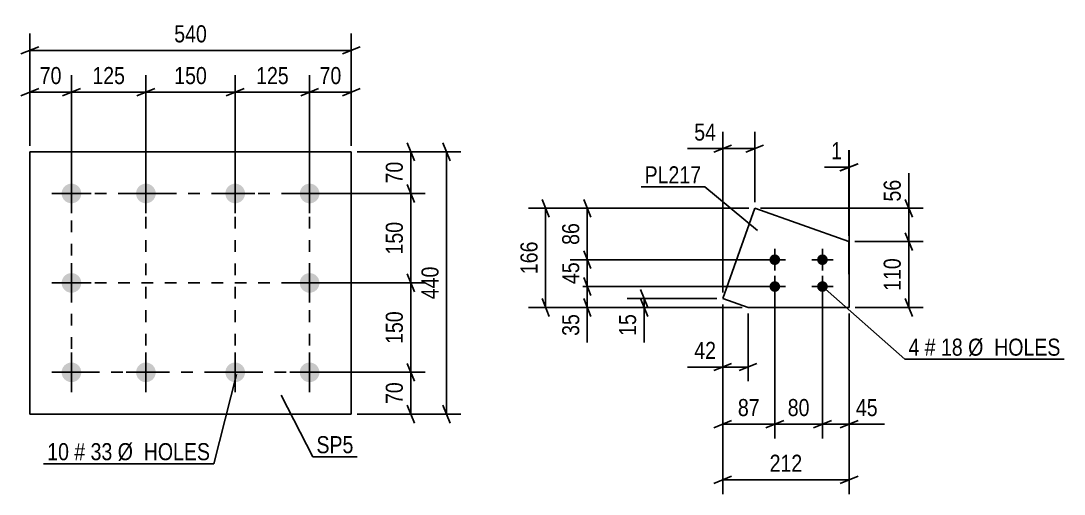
# Model space of a CAD drawing. Header units: millimetres. Extents: x 0 to 841, y 0 to 594.
# Drawn here: x 295.8 to 471, y 214.6 to 294 of the extents above; entities that cross this region are included whole.
import ezdxf

# ---------------------------------------------------------------- set-up
doc = ezdxf.new("R2010")
doc.units = ezdxf.units.MM
doc.linetypes.add('DXK_LINE_DOT2', pattern=[3.9198, 1.9599, -1.9599])
doc.styles.add('Arial Narrow', font='ARIALN.TTF', dxfattribs={"height": 0.2})

# ---------------------------------------------------------------- blocks, each defined once
blk = doc.blocks.new('Bolt-318891679-3531 - 3497')
at = {"linetype": 'Continuous'}
for points in [[(304.32, 266.7, -1), (304.32, 263.4, -1)], [(316.82, 266.7, -1), (316.82, 263.4, -1)], [(331.82, 266.7, -1), (331.82, 263.4, -1)], [(344.32, 266.7, -1), (344.32, 263.4, -1)], [(304.32, 251.7, -1), (304.32, 248.4, -1)], [(344.32, 251.7, -1), (344.32, 248.4, -1)], [(304.32, 236.7, -1), (304.32, 233.4, -1)], [(316.82, 236.7, -1), (316.82, 233.4, -1)], [(331.82, 236.7, -1), (331.82, 233.4, -1)], [(344.32, 236.7, -1), (344.32, 233.4, -1)]]:
    blk.add_hatch(color=1, dxfattribs=at).paths.add_polyline_path(points)
at = {"color": 1, "linetype": 'Continuous'}
for p, q in [((304.32, 268.35), (304.32, 261.75)), ((316.82, 268.35), (316.82, 261.75)), ((331.82, 268.35), (331.82, 261.75)), ((344.32, 268.35), (344.32, 261.75)), ((301.02, 265.05), (307.62, 265.05)), ((313.52, 265.05), (320.12, 265.05)), ((328.52, 265.05), (335.12, 265.05)), ((341.02, 265.05), (347.62, 265.05)), ((304.32, 253.35), (304.32, 246.75)), ((344.32, 253.35), (344.32, 246.75)), ((301.02, 250.05), (307.62, 250.05)), ((341.02, 250.05), (347.62, 250.05)), ((304.32, 238.35), (304.32, 231.75)), ((316.82, 238.35), (316.82, 231.75)), ((331.82, 238.35), (331.82, 231.75)), ((344.32, 238.35), (344.32, 231.75)), ((301.02, 235.05), (307.62, 235.05)), ((313.52, 235.05), (320.12, 235.05)), ((328.52, 235.05), (335.12, 235.05)), ((341.02, 235.05), (347.62, 235.05))]:
    blk.add_line(p, q, dxfattribs=at)
blk = doc.blocks.new('Part-318891679-3546 - 3497')
at = {"color": 2, "linetype": 'Continuous'}
for p, q in [((297.32, 272.05), (297.32, 228.05)), ((351.32, 272.05), (297.32, 272.05)), ((351.32, 228.05), (351.32, 272.05)), ((297.32, 228.05), (351.32, 228.05))]:
    blk.add_line(p, q, dxfattribs=at)
at = {"color": 7, "linetype": 'DXK_LINE_DOT2'}
for p, q in [((297.32, 228.05), (297.32, 272.05)), ((351.32, 228.05), (351.32, 272.05))]:
    blk.add_line(p, q, dxfattribs=at)
blk = doc.blocks.new('Bolt-318891679-2588 - 2554')
at = {"linetype": 'Continuous'}
for points in [[(421.55, 253.94, -1), (423.35, 253.94, -1)], [(429.55, 253.94, -1), (431.35, 253.94, -1)], [(421.55, 249.44, -1), (423.35, 249.44, -1)], [(429.55, 249.44, -1), (431.35, 249.44, -1)]]:
    blk.add_hatch(color=1, dxfattribs=at).paths.add_polyline_path(points)
at = {"color": 1, "linetype": 'Continuous'}
for p, q in [((422.45, 252.14), (422.45, 255.74)), ((430.45, 252.14), (430.45, 255.74)), ((424.25, 253.94), (420.65, 253.94)), ((432.25, 253.94), (428.65, 253.94)), ((422.45, 247.64), (422.45, 251.24)), ((430.45, 247.64), (430.45, 251.24)), ((424.25, 249.44), (420.65, 249.44)), ((432.25, 249.44), (428.65, 249.44))]:
    blk.add_line(p, q, dxfattribs=at)
blk = doc.blocks.new('Part-318891679-2603 - 2554')
at = {"color": 2, "linetype": 'Continuous'}
for p, q in [((419.07, 262.57), (413.7, 247.45)), ((434.87, 256.97), (419.07, 262.57)), ((434.95, 245.94), (434.87, 256.97)), ((413.7, 247.45), (417.95, 245.94)), ((417.95, 245.94), (434.95, 245.94))]:
    blk.add_line(p, q, dxfattribs=at)
blk = doc.blocks.new('Rectangle-318891679-3642 - 3497')
at = {"color": 1, "linetype": 'DXK_LINE_DOT2'}
blk.add_lwpolyline([(304.32, 265.05), (344.32, 265.05), (344.32, 235.05), (304.32, 235.05), (304.32, 265.05)], close=True, dxfattribs=at)
blk = doc.blocks.new('Line-318891679-3621 - 3497')
at = {"color": 1, "linetype": 'DXK_LINE_DOT2'}
blk.add_line((316.82, 265.05), (316.82, 235.05), dxfattribs=at)
blk = doc.blocks.new('Line-318891679-3628 - 3497')
at = {"color": 1, "linetype": 'DXK_LINE_DOT2'}
blk.add_line((331.82, 265.05), (331.82, 235.05), dxfattribs=at)
blk = doc.blocks.new('Line-318891679-3635 - 3497')
at = {"color": 1, "linetype": 'DXK_LINE_DOT2'}
blk.add_line((304.32, 250.05), (344.32, 250.05), dxfattribs=at)
blk = doc.blocks.new('StraightDimension-318891679-3586 - 3497')
at = {"color": 7, "linetype": 'Continuous'}
for p, q in [((367.92, 270.55), (366.72, 273.55)), ((352.32, 272.05), (369.72, 272.05)), ((367.32, 228.05), (367.32, 272.05)), ((366.72, 229.55), (367.92, 226.55)), ((352.32, 228.05), (369.72, 228.05))]:
    blk.add_line(p, q, dxfattribs=at)
at = {"color": 0}
blk.add_wipeout([(366.57, 253.4), (362.37, 253.4), (362.37, 246.71), (366.57, 246.71)], dxfattribs=at)
at = {"color": 3, "style": 'Arial Narrow'}
blk.add_text('440', height=2.863, rotation=90.0002, dxfattribs=at).set_placement((365.97, 247.31))
blk = doc.blocks.new('StraightDimension-318891679-3548 - 3497')
at = {"color": 7, "linetype": 'Continuous'}
for p, q in [((297.32, 273.05), (297.32, 291.9)), ((351.32, 273.05), (351.32, 291.9)), ((298.82, 289.65), (295.82, 288.45)), ((349.82, 288.45), (352.82, 289.65)), ((297.32, 289.05), (351.32, 289.05))]:
    blk.add_line(p, q, dxfattribs=at)
at = {"color": 0}
blk.add_wipeout([(327.66, 289.8), (327.66, 294), (320.98, 294), (320.98, 289.8)], dxfattribs=at)
at = {"color": 3, "style": 'Arial Narrow'}
blk.add_text('540', height=2.863, dxfattribs=at).set_placement((321.58, 290.4))
blk = doc.blocks.new('StraightDimension-318891679-3559 - 3497')
at = {"color": 7, "linetype": 'Continuous'}
for p, q in [((297.32, 273.05), (297.32, 284.9)), ((304.32, 266.05), (304.32, 284.9)), ((295.82, 281.45), (298.82, 282.65)), ((305.82, 282.65), (302.82, 281.45)), ((297.32, 282.05), (304.32, 282.05))]:
    blk.add_line(p, q, dxfattribs=at)
at = {"color": 0}
blk.add_wipeout([(303.25, 282.8), (303.25, 287), (298.39, 287), (298.39, 282.8)], dxfattribs=at)
at = {"color": 3, "style": 'Arial Narrow'}
blk.add_text('70', height=2.863, dxfattribs=at).set_placement((298.99, 283.4))
blk = doc.blocks.new('StraightDimension-318891679-3575 - 3497')
at = {"color": 7, "linetype": 'Continuous'}
for p, q in [((344.32, 266.05), (344.32, 284.9)), ((351.32, 273.05), (351.32, 284.9)), ((342.82, 281.45), (345.82, 282.65)), ((352.82, 282.65), (349.82, 281.45)), ((344.32, 282.05), (351.32, 282.05))]:
    blk.add_line(p, q, dxfattribs=at)
at = {"color": 0}
blk.add_wipeout([(350.25, 282.8), (350.25, 287), (345.39, 287), (345.39, 282.8)], dxfattribs=at)
at = {"color": 3, "style": 'Arial Narrow'}
blk.add_text('70', height=2.863, dxfattribs=at).set_placement((345.99, 283.4))
blk = doc.blocks.new('StraightDimension-318891679-3597 - 3497')
at = {"color": 7, "linetype": 'Continuous'}
for p, q in [((360.72, 273.55), (361.92, 270.55)), ((352.32, 272.05), (363.72, 272.05)), ((361.32, 265.05), (361.32, 272.05)), ((361.92, 263.55), (360.72, 266.55)), ((345.32, 265.05), (363.72, 265.05))]:
    blk.add_line(p, q, dxfattribs=at)
at = {"color": 0}
blk.add_wipeout([(360.57, 270.98), (356.37, 270.98), (356.37, 266.13), (360.57, 266.13)], dxfattribs=at)
at = {"color": 3, "style": 'Arial Narrow'}
blk.add_text('70', height=2.863, rotation=90.0002, dxfattribs=at).set_placement((359.97, 266.73))
blk = doc.blocks.new('StraightDimension-318891679-3611 - 3497')
at = {"color": 7, "linetype": 'Continuous'}
for p, q in [((360.72, 236.55), (361.92, 233.55)), ((345.32, 235.05), (363.72, 235.05)), ((361.32, 228.05), (361.32, 235.05)), ((361.92, 226.55), (360.72, 229.55)), ((352.32, 228.05), (363.72, 228.05))]:
    blk.add_line(p, q, dxfattribs=at)
at = {"color": 0}
blk.add_wipeout([(360.57, 233.98), (356.37, 233.98), (356.37, 229.13), (360.57, 229.13)], dxfattribs=at)
at = {"color": 3, "style": 'Arial Narrow'}
blk.add_text('70', height=2.863, rotation=90.0002, dxfattribs=at).set_placement((359.97, 229.73))
blk = doc.blocks.new('StraightDimension-318891679-9534 - 3497')
at = {"color": 7, "linetype": 'Continuous'}
for p, q in [((304.32, 266.05), (304.32, 284.9)), ((316.82, 266.05), (316.82, 284.9)), ((305.82, 282.65), (302.82, 281.45)), ((315.32, 281.45), (318.32, 282.65)), ((304.32, 282.05), (316.82, 282.05))]:
    blk.add_line(p, q, dxfattribs=at)
at = {"color": 0}
blk.add_wipeout([(313.91, 282.8), (313.91, 287), (307.23, 287), (307.23, 282.8)], dxfattribs=at)
at = {"color": 3, "style": 'Arial Narrow'}
blk.add_text('125', height=2.863, dxfattribs=at).set_placement((307.83, 283.4))
blk = doc.blocks.new('StraightDimension-318891679-9536 - 3497')
at = {"color": 7, "linetype": 'Continuous'}
for p, q in [((316.82, 266.05), (316.82, 284.9)), ((331.82, 266.05), (331.82, 284.9)), ((318.32, 282.65), (315.32, 281.45)), ((330.32, 281.45), (333.32, 282.65)), ((316.82, 282.05), (331.82, 282.05))]:
    blk.add_line(p, q, dxfattribs=at)
at = {"color": 0}
blk.add_wipeout([(327.66, 282.8), (327.66, 287), (320.98, 287), (320.98, 282.8)], dxfattribs=at)
at = {"color": 3, "style": 'Arial Narrow'}
blk.add_text('150', height=2.863, dxfattribs=at).set_placement((321.58, 283.4))
blk = doc.blocks.new('StraightDimension-318891679-9538 - 3497')
at = {"color": 7, "linetype": 'Continuous'}
for p, q in [((331.82, 266.05), (331.82, 284.9)), ((344.32, 266.05), (344.32, 284.9)), ((333.32, 282.65), (330.32, 281.45)), ((342.82, 281.45), (345.82, 282.65)), ((331.82, 282.05), (344.32, 282.05))]:
    blk.add_line(p, q, dxfattribs=at)
at = {"color": 0}
blk.add_wipeout([(341.41, 282.8), (341.41, 287), (334.73, 287), (334.73, 282.8)], dxfattribs=at)
at = {"color": 3, "style": 'Arial Narrow'}
blk.add_text('125', height=2.863, dxfattribs=at).set_placement((335.33, 283.4))
blk = doc.blocks.new('StraightDimension-318891679-9558 - 3497')
at = {"color": 7, "linetype": 'Continuous'}
for p, q in [((361.92, 248.55), (360.72, 251.55)), ((345.32, 250.05), (363.72, 250.05)), ((361.32, 235.05), (361.32, 250.05)), ((360.72, 236.55), (361.92, 233.55)), ((345.32, 235.05), (363.72, 235.05))]:
    blk.add_line(p, q, dxfattribs=at)
at = {"color": 0}
blk.add_wipeout([(360.57, 245.9), (356.37, 245.9), (356.37, 239.21), (360.57, 239.21)], dxfattribs=at)
at = {"color": 3, "style": 'Arial Narrow'}
blk.add_text('150', height=2.863, rotation=90.0002, dxfattribs=at).set_placement((359.97, 239.81))
blk = doc.blocks.new('StraightDimension-318891679-9560 - 3497')
at = {"color": 7, "linetype": 'Continuous'}
for p, q in [((361.92, 263.55), (360.72, 266.55)), ((345.32, 265.05), (363.72, 265.05)), ((361.32, 250.05), (361.32, 265.05)), ((360.72, 251.55), (361.92, 248.55)), ((345.32, 250.05), (363.72, 250.05))]:
    blk.add_line(p, q, dxfattribs=at)
at = {"color": 0}
blk.add_wipeout([(360.57, 260.9), (356.37, 260.9), (356.37, 254.21), (360.57, 254.21)], dxfattribs=at)
at = {"color": 3, "style": 'Arial Narrow'}
blk.add_text('150', height=2.863, rotation=90.0002, dxfattribs=at).set_placement((359.97, 254.81))
blk = doc.blocks.new('StraightDimension-318891679-2616 - 2554')
at = {"color": 7, "linetype": 'Continuous'}
for p, q in [((413.7, 248.45), (413.7, 275.42)), ((419.07, 263.57), (419.07, 275.42)), ((412.2, 271.97), (415.2, 273.17)), ((413.7, 272.57), (419.07, 272.57)), ((420.57, 273.17), (417.57, 271.97))]:
    blk.add_line(p, q, dxfattribs=at)
at = {"color": 0}
blk.add_wipeout([(413.18, 273.32), (413.18, 277.52), (408.32, 277.52), (408.32, 273.32)], dxfattribs=at)
at = {"color": 7, "linetype": 'Continuous'}
blk.add_line((413.7, 272.57), (407.8, 272.57), dxfattribs=at)
blk.add_line((413.7, 272.57), (407.8, 272.57), dxfattribs=at)
at = {"color": 3, "style": 'Arial Narrow'}
blk.add_text('54', height=2.863, dxfattribs=at).set_placement((408.92, 273.92))
blk = doc.blocks.new('StraightDimension-318891679-2648 - 2554')
at = {"color": 7, "linetype": 'Continuous'}
for p, q in [((399.9, 248.95), (401.1, 245.95)), ((412.7, 247.45), (397.65, 247.45)), ((401.1, 244.44), (399.9, 247.44)), ((400.5, 245.94), (400.5, 247.45)), ((416.95, 245.94), (397.65, 245.94))]:
    blk.add_line(p, q, dxfattribs=at)
at = {"color": 0}
blk.add_wipeout([(399.75, 245.42), (395.55, 245.42), (395.55, 240.56), (399.75, 240.56)], dxfattribs=at)
at = {"color": 7, "linetype": 'Continuous'}
blk.add_line((400.5, 245.94), (400.5, 240.04), dxfattribs=at)
blk.add_line((400.5, 245.94), (400.5, 240.04), dxfattribs=at)
at = {"color": 3, "style": 'Arial Narrow'}
blk.add_text('15', height=2.863, rotation=90.0002, dxfattribs=at).set_placement((399.15, 241.16))
blk = doc.blocks.new('StraightDimension-318891679-2629 - 2554')
at = {"color": 7, "linetype": 'Continuous'}
for p, q in [((444.35, 264.07), (445.55, 261.07)), ((420.07, 262.57), (447.35, 262.57)), ((444.95, 256.97), (444.95, 262.57)), ((445.55, 255.47), (444.35, 258.47)), ((435.87, 256.97), (447.35, 256.97))]:
    blk.add_line(p, q, dxfattribs=at)
at = {"color": 0}
blk.add_wipeout([(444.2, 267.95), (440, 267.95), (440, 263.1), (444.2, 263.1)], dxfattribs=at)
at = {"color": 7, "linetype": 'Continuous'}
blk.add_line((444.95, 262.57), (444.95, 268.48), dxfattribs=at)
blk.add_line((444.95, 262.57), (444.95, 268.48), dxfattribs=at)
at = {"color": 3, "style": 'Arial Narrow'}
blk.add_text('56', height=2.863, rotation=90.0002, dxfattribs=at).set_placement((443.6, 263.7))
blk = doc.blocks.new('StraightDimension-318891679-2605 - 2554')
at = {"color": 7, "linetype": 'Continuous'}
for p, q in [((434.87, 257.97), (434.87, 272.3)), ((434.95, 246.94), (434.95, 272.3)), ((433.37, 268.85), (436.37, 270.05)), ((436.45, 270.05), (433.45, 268.85)), ((434.87, 269.45), (434.95, 269.45))]:
    blk.add_line(p, q, dxfattribs=at)
at = {"color": 0}
blk.add_wipeout([(434.35, 270.2), (434.35, 274.4), (431.32, 274.4), (431.32, 270.2)], dxfattribs=at)
at = {"color": 7, "linetype": 'Continuous'}
blk.add_line((434.87, 269.45), (430.79, 269.45), dxfattribs=at)
blk.add_line((434.87, 269.45), (430.79, 269.45), dxfattribs=at)
at = {"color": 3, "style": 'Arial Narrow'}
blk.add_text('1', height=2.86, dxfattribs=at).set_placement((431.92, 270.8))
blk = doc.blocks.new('StraightDimension-318891679-2622 - 2554')
at = {"color": 7, "linetype": 'Continuous'}
for p, q in [((413.7, 246.45), (413.7, 233.54)), ((417.95, 244.94), (417.95, 233.54)), ((412.2, 235.34), (415.2, 236.54)), ((413.7, 235.94), (417.95, 235.94)), ((419.45, 236.54), (416.45, 235.34))]:
    blk.add_line(p, q, dxfattribs=at)
at = {"color": 0}
blk.add_wipeout([(413.18, 236.69), (413.18, 240.89), (408.32, 240.89), (408.32, 236.69)], dxfattribs=at)
at = {"color": 7, "linetype": 'Continuous'}
blk.add_line((413.7, 235.94), (407.8, 235.94), dxfattribs=at)
blk.add_line((413.7, 235.94), (407.8, 235.94), dxfattribs=at)
at = {"color": 3, "style": 'Arial Narrow'}
blk.add_text('42', height=2.863, dxfattribs=at).set_placement((408.92, 237.29))
blk = doc.blocks.new('StraightDimension-318891679-2637 - 2554')
at = {"color": 7, "linetype": 'Continuous'}
for p, q in [((444.35, 258.47), (445.55, 255.47)), ((435.87, 256.97), (447.35, 256.97)), ((444.95, 245.94), (444.95, 256.97)), ((445.55, 244.44), (444.35, 247.44)), ((435.95, 245.94), (447.35, 245.94))]:
    blk.add_line(p, q, dxfattribs=at)
at = {"color": 0}
blk.add_wipeout([(444.2, 254.8), (440, 254.8), (440, 248.11), (444.2, 248.11)], dxfattribs=at)
at = {"color": 3, "style": 'Arial Narrow'}
blk.add_text('110', height=2.863, rotation=90.0002, dxfattribs=at).set_placement((443.6, 248.71))
blk = doc.blocks.new('StraightDimension-318891679-2657 - 2554')
at = {"color": 7, "linetype": 'Continuous'}
for p, q in [((430.45, 248.44), (430.45, 223.96)), ((434.95, 244.94), (434.95, 223.96)), ((428.95, 225.76), (431.95, 226.96)), ((430.45, 226.36), (434.95, 226.36)), ((436.45, 226.96), (433.45, 225.76))]:
    blk.add_line(p, q, dxfattribs=at)
at = {"color": 0}
blk.add_wipeout([(440.33, 227.11), (440.33, 231.31), (435.47, 231.31), (435.47, 227.11)], dxfattribs=at)
at = {"color": 7, "linetype": 'Continuous'}
blk.add_line((434.95, 226.36), (440.86, 226.36), dxfattribs=at)
blk.add_line((434.95, 226.36), (440.86, 226.36), dxfattribs=at)
at = {"color": 3, "style": 'Arial Narrow'}
blk.add_text('45', height=2.863, dxfattribs=at).set_placement((436.07, 227.71))
blk = doc.blocks.new('StraightDimension-318891679-2666 - 2554')
at = {"color": 7, "linetype": 'Continuous'}
for p, q in [((422.45, 248.44), (422.45, 223.96)), ((430.45, 248.44), (430.45, 223.96)), ((420.95, 225.76), (423.95, 226.96)), ((422.45, 226.36), (430.45, 226.36)), ((431.95, 226.96), (428.95, 225.76))]:
    blk.add_line(p, q, dxfattribs=at)
at = {"color": 0}
blk.add_wipeout([(428.88, 227.11), (428.88, 231.31), (424.02, 231.31), (424.02, 227.11)], dxfattribs=at)
at = {"color": 3, "style": 'Arial Narrow'}
blk.add_text('80', height=2.863, dxfattribs=at).set_placement((424.62, 227.71))
blk = doc.blocks.new('StraightDimension-318891679-2674 - 2554')
at = {"color": 7, "linetype": 'Continuous'}
for p, q in [((422.45, 248.44), (422.45, 223.96)), ((413.7, 246.45), (413.7, 223.96)), ((412.2, 225.76), (415.2, 226.96)), ((413.7, 226.36), (422.45, 226.36)), ((423.95, 226.96), (420.95, 225.76))]:
    blk.add_line(p, q, dxfattribs=at)
at = {"color": 0}
blk.add_wipeout([(420.5, 227.11), (420.5, 231.31), (415.65, 231.31), (415.65, 227.11)], dxfattribs=at)
at = {"color": 3, "style": 'Arial Narrow'}
blk.add_text('87', height=2.863, dxfattribs=at).set_placement((416.25, 227.71))
blk = doc.blocks.new('StraightDimension-318891679-2681 - 2554')
at = {"color": 7, "linetype": 'Continuous'}
for p, q in [((413.7, 246.45), (413.7, 214.62)), ((434.95, 244.94), (434.95, 214.62)), ((415.2, 217.62), (412.2, 216.42)), ((433.45, 216.42), (436.45, 217.62)), ((413.7, 217.02), (434.95, 217.02))]:
    blk.add_line(p, q, dxfattribs=at)
at = {"color": 0}
blk.add_wipeout([(427.67, 217.77), (427.67, 221.97), (420.98, 221.97), (420.98, 217.77)], dxfattribs=at)
at = {"color": 3, "style": 'Arial Narrow'}
blk.add_text('212', height=2.863, dxfattribs=at).set_placement((421.58, 218.37))
blk = doc.blocks.new('StraightDimension-318891679-2690 - 2554')
at = {"color": 7, "linetype": 'Continuous'}
for p, q in [((390.35, 250.94), (391.55, 247.94)), ((421.45, 249.44), (388.1, 249.44)), ((390.95, 245.94), (390.95, 249.44)), ((391.55, 244.44), (390.35, 247.44)), ((416.95, 245.94), (388.1, 245.94))]:
    blk.add_line(p, q, dxfattribs=at)
at = {"color": 0}
blk.add_wipeout([(390.2, 245.42), (386, 245.42), (386, 240.56), (390.2, 240.56)], dxfattribs=at)
at = {"color": 7, "linetype": 'Continuous'}
blk.add_line((390.95, 245.94), (390.95, 240.04), dxfattribs=at)
blk.add_line((390.95, 245.94), (390.95, 240.04), dxfattribs=at)
at = {"color": 3, "style": 'Arial Narrow'}
blk.add_text('35', height=2.863, rotation=90.0002, dxfattribs=at).set_placement((389.6, 241.16))
blk = doc.blocks.new('StraightDimension-318891679-2700 - 2554')
at = {"color": 7, "linetype": 'Continuous'}
for p, q in [((390.35, 255.44), (391.55, 252.44)), ((421.45, 253.94), (388.1, 253.94)), ((390.95, 249.44), (390.95, 253.94)), ((391.55, 247.94), (390.35, 250.94)), ((421.45, 249.44), (388.1, 249.44))]:
    blk.add_line(p, q, dxfattribs=at)
at = {"color": 0}
blk.add_wipeout([(390.2, 254.12), (386, 254.12), (386, 249.26), (390.2, 249.26)], dxfattribs=at)
at = {"color": 3, "style": 'Arial Narrow'}
blk.add_text('45', height=2.863, rotation=90.0002, dxfattribs=at).set_placement((389.6, 249.86))
blk = doc.blocks.new('StraightDimension-318891679-2710 - 2554')
at = {"color": 7, "linetype": 'Continuous'}
for p, q in [((390.35, 264.07), (391.55, 261.07)), ((418.07, 262.57), (388.1, 262.57)), ((390.95, 253.94), (390.95, 262.57)), ((391.55, 252.44), (390.35, 255.44)), ((421.45, 253.94), (388.1, 253.94))]:
    blk.add_line(p, q, dxfattribs=at)
at = {"color": 0}
blk.add_wipeout([(390.2, 260.69), (386, 260.69), (386, 255.83), (390.2, 255.83)], dxfattribs=at)
at = {"color": 3, "style": 'Arial Narrow'}
blk.add_text('86', height=2.863, rotation=90.0002, dxfattribs=at).set_placement((389.6, 256.43))
blk = doc.blocks.new('StraightDimension-318891679-2719 - 2554')
at = {"color": 7, "linetype": 'Continuous'}
for p, q in [((384.55, 261.07), (383.35, 264.07)), ((418.07, 262.57), (381.1, 262.57)), ((383.95, 245.94), (383.95, 262.57)), ((383.35, 247.44), (384.55, 244.44)), ((416.95, 245.94), (381.1, 245.94))]:
    blk.add_line(p, q, dxfattribs=at)
at = {"color": 0}
blk.add_wipeout([(383.2, 257.6), (379, 257.6), (379, 250.92), (383.2, 250.92)], dxfattribs=at)
at = {"color": 3, "style": 'Arial Narrow'}
blk.add_text('166', height=2.863, rotation=90.0002, dxfattribs=at).set_placement((382.6, 251.52))
blk = doc.blocks.new('Mark-318891679-3527 - 3497')
at = {"color": 0}
for points in [[(303.9, 220.31), (303.9, 223.31), (300.25, 223.31), (300.25, 220.31)], [(306.63, 220.31), (306.63, 223.31), (304.8, 223.31), (304.8, 220.31)], [(311.19, 220.31), (311.19, 223.31), (307.53, 223.31), (307.53, 220.31)], [(327.62, 220.31), (327.62, 223.31), (312.09, 223.31), (312.09, 220.31)]]:
    blk.add_wipeout(points, dxfattribs=at)
for points in [[(303.9, 220.31), (303.9, 223.31), (300.25, 223.31), (300.25, 220.31)], [(306.63, 220.31), (306.63, 223.31), (304.8, 223.31), (304.8, 220.31)], [(311.19, 220.31), (311.19, 223.31), (307.53, 223.31), (307.53, 220.31)], [(327.62, 220.31), (327.62, 223.31), (312.09, 223.31), (312.09, 220.31)]]:
    blk.add_wipeout(points, dxfattribs=at)
at = {"color": 7, "linetype": 'Continuous'}
for p in [(332.02, 234.67), (299.65, 219.71)]:
    blk.add_line(p, (328.22, 219.71), dxfattribs=at)
at = {"color": 3, "style": 'Arial Narrow'}
for s, height, p in [('10', 2.863, (300.25, 220.31)), ('#', 2.86, (304.8, 220.31)), ('33', 2.863, (307.53, 220.31)), ('Ø  HOLES', 2.863, (312.09, 220.31))]:
    blk.add_text(s, height=height, dxfattribs=at).set_placement(p)
blk = doc.blocks.new('Mark-318891679-3542 - 3497')
at = {"color": 0}
blk.add_wipeout([(351.68, 221.48), (351.68, 224.48), (345.47, 224.48), (345.47, 221.48)], dxfattribs=at)
blk.add_wipeout([(351.68, 221.48), (351.68, 224.48), (345.47, 224.48), (345.47, 221.48)], dxfattribs=at)
at = {"color": 30, "linetype": 'Continuous'}
for p, q in [((339.53, 231.22), (344.87, 220.88)), ((344.87, 220.88), (352.28, 220.88))]:
    blk.add_line(p, q, dxfattribs=at)
at = {"color": 3, "style": 'Arial Narrow'}
blk.add_text('SP5', height=2.863, dxfattribs=at).set_placement((345.47, 221.48))
blk = doc.blocks.new('Mark-318891679-2584 - 2554')
at = {"color": 0}
for points in [[(446.73, 237.84), (446.73, 240.84), (444.91, 240.84), (444.91, 237.84)], [(449.46, 237.84), (449.46, 240.84), (447.63, 240.84), (447.63, 237.84)], [(454.02, 237.84), (454.02, 240.84), (450.36, 240.84), (450.36, 237.84)], [(470.45, 237.84), (470.45, 240.84), (454.92, 240.84), (454.92, 237.84)]]:
    blk.add_wipeout(points, dxfattribs=at)
for points in [[(446.73, 237.84), (446.73, 240.84), (444.91, 240.84), (444.91, 237.84)], [(449.46, 237.84), (449.46, 240.84), (447.63, 240.84), (447.63, 237.84)], [(454.02, 237.84), (454.02, 240.84), (450.36, 240.84), (450.36, 237.84)], [(470.45, 237.84), (470.45, 240.84), (454.92, 240.84), (454.92, 237.84)]]:
    blk.add_wipeout(points, dxfattribs=at)
at = {"color": 7, "linetype": 'Continuous'}
for p, q in [((430.45, 249.44), (444.31, 237.24)), ((444.31, 237.24), (471.05, 237.24))]:
    blk.add_line(p, q, dxfattribs=at)
at = {"color": 3, "style": 'Arial Narrow'}
for s, height, p in [('4', 2.86, (444.91, 237.84)), ('#', 2.86, (447.63, 237.84)), ('18', 2.863, (450.36, 237.84)), ('Ø  HOLES', 2.863, (454.92, 237.84))]:
    blk.add_text(s, height=height, dxfattribs=at).set_placement(p)
blk = doc.blocks.new('Mark-318891679-2599 - 2554')
at = {"color": 0}
blk.add_wipeout([(410.09, 266.75), (410.09, 269.75), (400.58, 269.75), (400.58, 266.75)], dxfattribs=at)
blk.add_wipeout([(410.09, 266.75), (410.09, 269.75), (400.58, 269.75), (400.58, 266.75)], dxfattribs=at)
at = {"color": 30, "linetype": 'Continuous'}
for p in [(399.98, 266.15), (419.56, 258.85)]:
    blk.add_line(p, (410.69, 266.15), dxfattribs=at)
at = {"color": 3, "style": 'Arial Narrow'}
blk.add_text('PL217', height=2.863, dxfattribs=at).set_placement((400.58, 266.75))

msp = doc.modelspace()

# ---------------------------------------------------------------- block references
for name in ['StraightDimension-318891679-3586 - 3497', 'Part-318891679-3546 - 3497', 'Bolt-318891679-3531 - 3497', 'Rectangle-318891679-3642 - 3497', 'Line-318891679-3621 - 3497', 'Line-318891679-3628 - 3497', 'Part-318891679-2603 - 2554', 'Bolt-318891679-2588 - 2554', 'Line-318891679-3635 - 3497']:
    msp.add_blockref(name, (0, 0))

# ---------------------------------------------------------------- next in the draw order: block references
for name in ['StraightDimension-318891679-3548 - 3497', 'StraightDimension-318891679-2616 - 2554', 'StraightDimension-318891679-3611 - 3497', 'Mark-318891679-3527 - 3497']:
    msp.add_blockref(name, (0, 0))

# ---------------------------------------------------------------- next in the draw order: block references
for name in ['StraightDimension-318891679-3559 - 3497', 'StraightDimension-318891679-3575 - 3497', 'StraightDimension-318891679-2629 - 2554', 'StraightDimension-318891679-9558 - 3497', 'StraightDimension-318891679-2648 - 2554', 'Mark-318891679-3542 - 3497']:
    msp.add_blockref(name, (0, 0))

# ---------------------------------------------------------------- next in the draw order: block references
for name in ['StraightDimension-318891679-9534 - 3497', 'StraightDimension-318891679-3597 - 3497', 'StraightDimension-318891679-2605 - 2554', 'StraightDimension-318891679-2622 - 2554']:
    msp.add_blockref(name, (0, 0))

# ---------------------------------------------------------------- next in the draw order: block references
for name in ['StraightDimension-318891679-9536 - 3497', 'StraightDimension-318891679-2637 - 2554']:
    msp.add_blockref(name, (0, 0))

# ---------------------------------------------------------------- next in the draw order: block references
for name in ['StraightDimension-318891679-9538 - 3497', 'StraightDimension-318891679-2657 - 2554']:
    msp.add_blockref(name, (0, 0))

# ---------------------------------------------------------------- next in the draw order: block references
for name in ['StraightDimension-318891679-9560 - 3497', 'StraightDimension-318891679-2666 - 2554']:
    msp.add_blockref(name, (0, 0))

# ---------------------------------------------------------------- next in the draw order: block references
msp.add_blockref('StraightDimension-318891679-2674 - 2554', (0, 0))

# ---------------------------------------------------------------- next in the draw order: block references
msp.add_blockref('StraightDimension-318891679-2681 - 2554', (0, 0))

# ---------------------------------------------------------------- next in the draw order: block references
for name in ['StraightDimension-318891679-2690 - 2554', 'Mark-318891679-2584 - 2554']:
    msp.add_blockref(name, (0, 0))

# ---------------------------------------------------------------- next in the draw order: block references
msp.add_blockref('StraightDimension-318891679-2700 - 2554', (0, 0))

# ---------------------------------------------------------------- next in the draw order: block references
msp.add_blockref('StraightDimension-318891679-2710 - 2554', (0, 0))

# ---------------------------------------------------------------- next in the draw order: block references
msp.add_blockref('StraightDimension-318891679-2719 - 2554', (0, 0))

# ---------------------------------------------------------------- next in the draw order: block references
msp.add_blockref('Mark-318891679-2599 - 2554', (0, 0))

doc.saveas('drawing.dxf')
